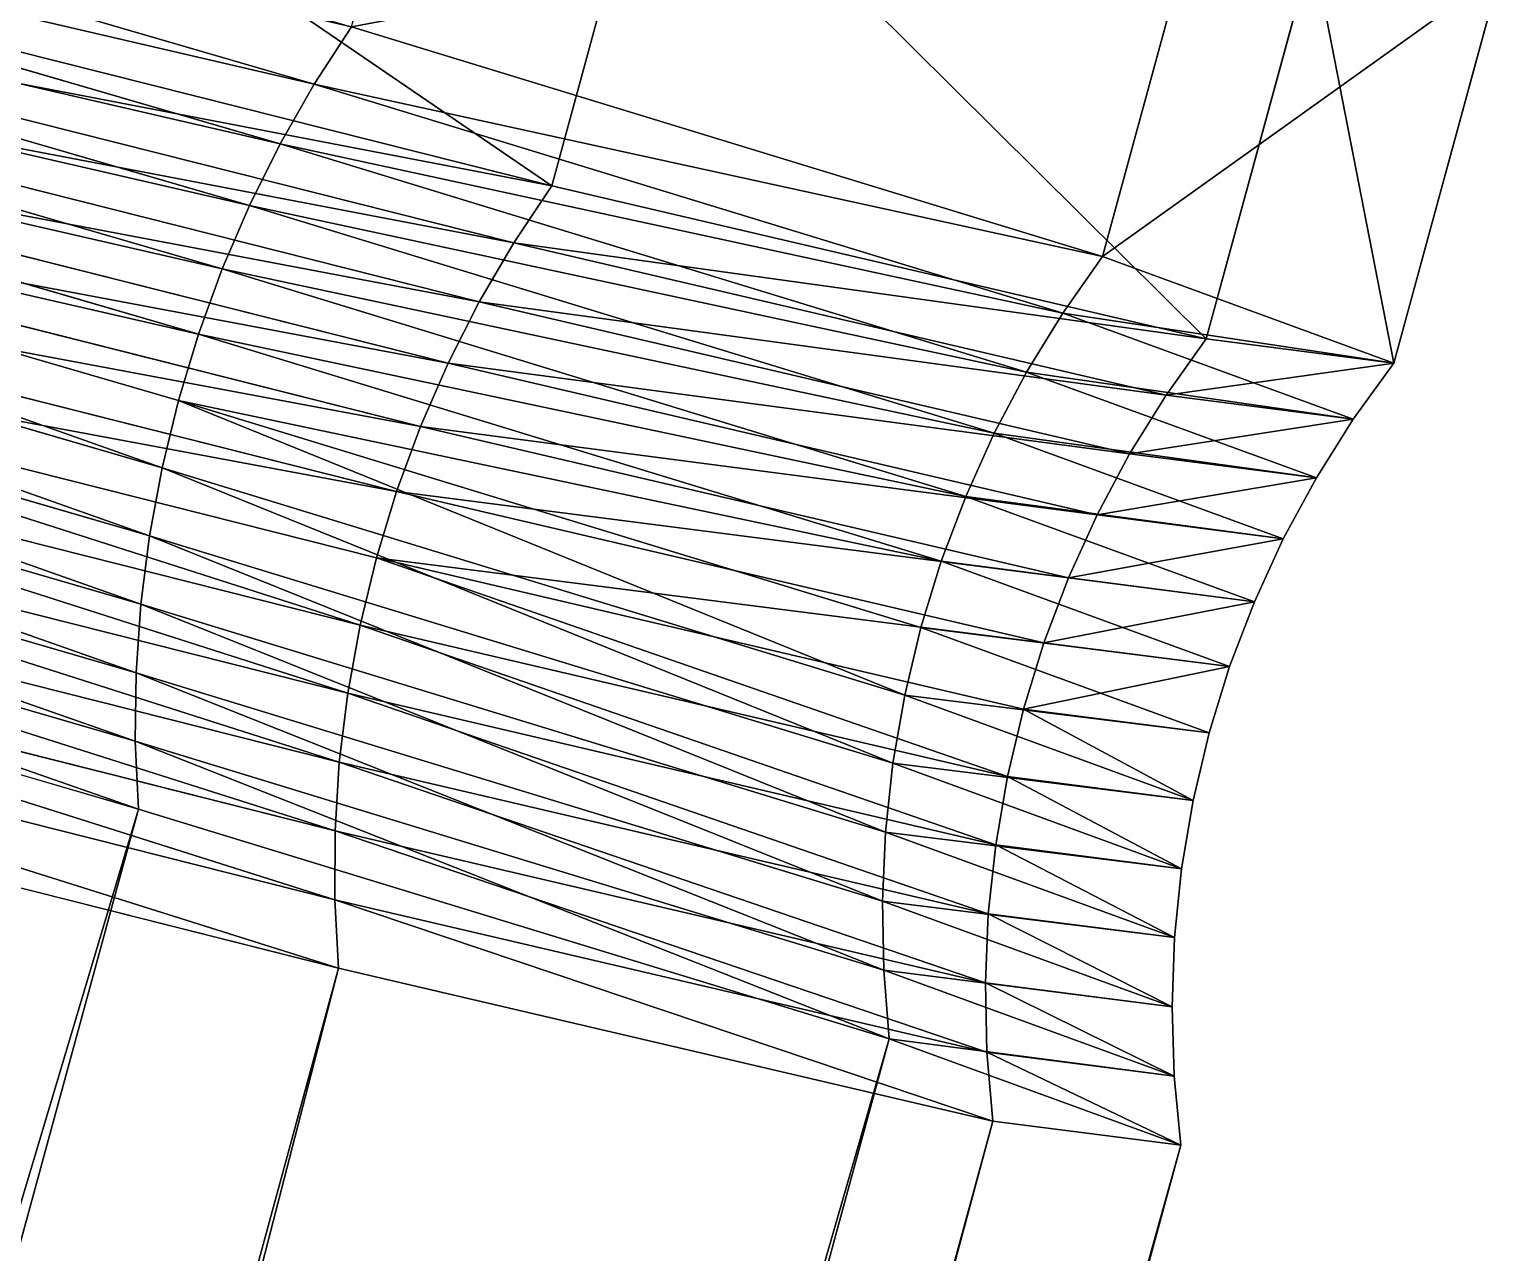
# Model space of a CAD drawing. Header units: millimetres. Extents: x 356.7 to 443, y 110.3 to 191.8.
# Drawn here: x 441.067 to 442.883, y 170.08 to 171.589 of the extents above; entities that cross this region are included whole.
import ezdxf

# ---------------------------------------------------------------- set-up
doc = ezdxf.new("R2010")
doc.units = ezdxf.units.MM

msp = doc.modelspace()

# ---------------------------------------------------------------- linework, layer by layer
at = {"extrusion": (0.263067, 0.964679, 0.013815)}
for p, q in [((441.419, 171.5214, 68.2466), (439.9933, 171.9361, 66.4359)), ((441.712, 171.3958, 77.2262), (441.8435, 171.8781, 77.2331)), ((441.377, 171.4479, 68.2586), (439.9553, 171.8614, 66.453)), ((442.3916, 171.3086, 70.372), (442.5231, 171.791, 70.3789)), ((441.3391, 171.3718, 68.2678), (439.9204, 171.7844, 66.4661)), ((440.3838, 171.7306, 79.1351), (441.712, 171.3958, 77.2262)), ((441.3054, 171.2934, 68.274), (439.889, 171.7054, 66.4752)), ((442.5195, 171.2071, 75.0279), (442.651, 171.6894, 75.0348)), ((440.3416, 171.6596, 79.1132), (441.6653, 171.3258, 77.2108)), ((442.7513, 171.1773, 72.6901), (442.8828, 171.6597, 72.697)), ((441.2761, 171.2131, 68.2772), (439.861, 171.6247, 66.4801)), ((440.3025, 171.5857, 79.0951), (441.6226, 171.2529, 77.1979)), ((441.419, 171.5214, 68.2466), (441.4649, 171.592, 68.2317)), ((442.3916, 171.3086, 70.372), (441.4649, 171.592, 68.2317)), ((441.2513, 171.1313, 68.2776), (439.8366, 171.5428, 66.481)), ((441.377, 171.4479, 68.2586), (441.419, 171.5214, 68.2466)), ((442.3426, 171.239, 70.3797), (441.419, 171.5214, 68.2466)), ((440.2669, 171.5093, 79.0806), (441.5841, 171.1772, 77.1875)), ((441.2311, 171.0482, 68.2749), (439.816, 171.4598, 66.4778)), ((441.3391, 171.3718, 68.2678), (441.377, 171.4479, 68.2586)), ((442.298, 171.1662, 70.3858), (441.377, 171.4479, 68.2586)), ((440.2349, 171.4307, 79.0698), (441.55, 171.0991, 77.1797)), ((441.6653, 171.3258, 77.2108), (441.712, 171.3958, 77.2262)), ((441.712, 171.3958, 77.2262), (442.5195, 171.2071, 75.0279)), ((441.2156, 170.9643, 68.2693), (439.7992, 171.3763, 66.4704)), ((441.3054, 171.2934, 68.274), (441.3391, 171.3718, 68.2678)), ((442.258, 171.0908, 70.3903), (441.3391, 171.3718, 68.2678)), ((440.2066, 171.3503, 79.0629), (441.5204, 171.0191, 77.1746)), ((441.6226, 171.2529, 77.1979), (441.6653, 171.3258, 77.2108)), ((441.6653, 171.3258, 77.2108), (442.47, 171.1378, 75.0199)), ((442.3426, 171.239, 70.3797), (442.3916, 171.3086, 70.372)), ((442.7513, 171.1773, 72.6901), (442.3916, 171.3086, 70.372)), ((441.2049, 170.8799, 68.2607), (439.7863, 171.2925, 66.4591)), ((441.2761, 171.2131, 68.2772), (441.3054, 171.2934, 68.274)), ((442.2229, 171.0128, 70.3932), (441.3054, 171.2934, 68.274)), ((440.1822, 171.2684, 79.0598), (441.4956, 170.9373, 77.1721)), ((441.5841, 171.1772, 77.1875), (441.6226, 171.2529, 77.1979)), ((441.6226, 171.2529, 77.1979), (442.4251, 171.0653, 75.0131)), ((442.298, 171.1662, 70.3858), (442.3426, 171.239, 70.3797)), ((442.7011, 171.1081, 72.69), (442.3426, 171.239, 70.3797)), ((441.1991, 170.7953, 68.2493), (439.7773, 171.2089, 66.4437)), ((441.2513, 171.1313, 68.2776), (441.2761, 171.2131, 68.2772)), ((442.1927, 170.9328, 70.3945), (441.2761, 171.2131, 68.2772)), ((442.47, 171.1378, 75.0199), (442.5195, 171.2071, 75.0279)), ((442.5195, 171.2071, 75.0279), (442.7513, 171.1773, 72.6901)), ((440.1617, 171.1854, 79.0605), (441.4755, 170.8541, 77.1722)), ((441.55, 171.0991, 77.1797), (441.5841, 171.1772, 77.1875)), ((441.5841, 171.1772, 77.1875), (442.3849, 170.99, 75.0075)), ((442.7011, 171.1081, 72.69), (442.7513, 171.1773, 72.6901)), ((442.258, 171.0908, 70.3903), (442.298, 171.1662, 70.3858)), ((442.6555, 171.0358, 72.6896), (442.298, 171.1662, 70.3858)), ((441.2311, 171.0482, 68.2749), (441.2513, 171.1313, 68.2776)), ((442.1676, 170.8511, 70.3941), (441.2513, 171.1313, 68.2776)), ((442.4251, 171.0653, 75.0131), (442.47, 171.1378, 75.0199)), ((442.47, 171.1378, 75.0199), (442.7011, 171.1081, 72.69)), ((441.198, 170.711, 68.235), (439.7723, 171.1257, 66.4243)), ((440.1452, 171.1016, 79.0651), (441.4602, 170.77, 77.175)), ((441.5204, 171.0191, 77.1746), (441.55, 171.0991, 77.1797)), ((441.55, 171.0991, 77.1797), (442.3495, 170.9123, 75.0032)), ((442.6555, 171.0358, 72.6896), (442.7011, 171.1081, 72.69)), ((442.2229, 171.0128, 70.3932), (442.258, 171.0908, 70.3903)), ((442.6147, 170.9606, 72.6891), (442.258, 171.0908, 70.3903)), ((442.3849, 170.99, 75.0075), (442.4251, 171.0653, 75.0131)), ((442.4251, 171.0653, 75.0131), (442.6555, 171.0358, 72.6896)), ((439.7714, 171.0434, 66.4011), (441.2019, 170.6273, 68.2179)), ((441.2156, 170.9643, 68.2693), (441.2311, 171.0482, 68.2749)), ((442.1477, 170.7679, 70.3921), (441.2311, 171.0482, 68.2749)), ((442.6147, 170.9606, 72.6891), (442.6555, 171.0358, 72.6896)), ((440.1328, 171.0174, 79.0735), (441.4499, 170.6853, 77.1805)), ((441.4956, 170.9373, 77.1721), (441.5204, 171.0191, 77.1746)), ((441.5204, 171.0191, 77.1746), (442.3192, 170.8324, 75.0001)), ((442.1927, 170.9328, 70.3945), (442.2229, 171.0128, 70.3932)), ((442.579, 170.8828, 72.6884), (442.2229, 171.0128, 70.3932)), ((442.3495, 170.9123, 75.0032), (442.3849, 170.99, 75.0075)), ((442.3849, 170.99, 75.0075), (442.6147, 170.9606, 72.6891)), ((441.2049, 170.8799, 68.2607), (441.2156, 170.9643, 68.2693)), ((442.1331, 170.6837, 70.3885), (441.2156, 170.9643, 68.2693)), ((442.579, 170.8828, 72.6884), (442.6147, 170.9606, 72.6891)), ((440.1246, 170.9331, 79.0857), (441.4446, 170.6003, 77.1885)), ((441.4755, 170.8541, 77.1722), (441.4956, 170.9373, 77.1721)), ((441.4956, 170.9373, 77.1721), (442.2941, 170.7506, 74.9982)), ((442.1676, 170.8511, 70.3941), (442.1927, 170.9328, 70.3945)), ((442.5485, 170.803, 72.6875), (442.1927, 170.9328, 70.3945)), ((442.3192, 170.8324, 75.0001), (442.3495, 170.9123, 75.0032)), ((442.3495, 170.9123, 75.0032), (442.579, 170.8828, 72.6884)), ((441.1991, 170.7953, 68.2493), (441.2049, 170.8799, 68.2607)), ((442.1239, 170.5989, 70.3833), (441.2049, 170.8799, 68.2607)), ((442.5485, 170.803, 72.6875), (442.579, 170.8828, 72.6884)), ((440.1206, 170.8492, 79.1016), (441.4443, 170.5155, 77.1992)), ((441.4602, 170.77, 77.175), (441.4755, 170.8541, 77.1722)), ((441.4755, 170.8541, 77.1722), (442.2743, 170.6675, 74.9977)), ((442.1477, 170.7679, 70.3921), (442.1676, 170.8511, 70.3941)), ((442.5233, 170.7212, 72.6864), (442.1676, 170.8511, 70.3941)), ((442.2941, 170.7506, 74.9982), (442.3192, 170.8324, 75.0001)), ((442.3192, 170.8324, 75.0001), (442.5485, 170.803, 72.6875)), ((441.198, 170.711, 68.235), (441.1991, 170.7953, 68.2493)), ((442.12, 170.5137, 70.3765), (441.1991, 170.7953, 68.2493)), ((442.5233, 170.7212, 72.6864), (442.5485, 170.803, 72.6875)), ((441.4499, 170.6853, 77.1805), (441.4602, 170.77, 77.175)), ((441.4602, 170.77, 77.175), (442.2598, 170.5832, 74.9984)), ((441.4489, 170.4311, 77.2124), (440.1208, 170.766, 79.1212)), ((442.1331, 170.6837, 70.3885), (442.1477, 170.7679, 70.3921)), ((442.5036, 170.638, 72.6851), (442.1477, 170.7679, 70.3921)), ((442.2743, 170.6675, 74.9977), (442.2941, 170.7506, 74.9982)), ((442.2941, 170.7506, 74.9982), (442.5233, 170.7212, 72.6864)), ((442.5036, 170.638, 72.6851), (442.5233, 170.7212, 72.6864)), ((442.1216, 170.4286, 70.3681), (441.198, 170.711, 68.235)), ((441.2019, 170.6273, 68.2179), (441.198, 170.711, 68.235)), ((441.4446, 170.6003, 77.1885), (441.4499, 170.6853, 77.1805)), ((441.4499, 170.6853, 77.1805), (442.2507, 170.4982, 75.0005)), ((442.1239, 170.5989, 70.3833), (442.1331, 170.6837, 70.3885)), ((442.4893, 170.5537, 72.6837), (442.1331, 170.6837, 70.3885)), ((442.2598, 170.5832, 74.9984), (442.2743, 170.6675, 74.9977)), ((442.2743, 170.6675, 74.9977), (442.5036, 170.638, 72.6851)), ((424.8917, 110.8172, 67.3614), (441.2019, 170.6273, 68.2179)), ((441.2019, 170.6273, 68.2179), (442.1285, 170.3439, 70.3582)), ((442.4893, 170.5537, 72.6837), (442.5036, 170.638, 72.6851)), ((441.4443, 170.5155, 77.1992), (441.4446, 170.6003, 77.1885)), ((441.4446, 170.6003, 77.1885), (442.2471, 170.4128, 75.0038)), ((442.12, 170.5137, 70.3765), (442.1239, 170.5989, 70.3833)), ((442.4806, 170.4687, 72.6821), (442.1239, 170.5989, 70.3833)), ((442.2507, 170.4982, 75.0005), (442.2598, 170.5832, 74.9984)), ((442.2598, 170.5832, 74.9984), (442.4893, 170.5537, 72.6837)), ((442.4806, 170.4687, 72.6821), (442.4893, 170.5537, 72.6837)), ((441.4489, 170.4311, 77.2124), (441.4443, 170.5155, 77.1992)), ((441.4443, 170.5155, 77.1992), (442.249, 170.3274, 75.0083)), ((442.4775, 170.3832, 72.6803), (442.12, 170.5137, 70.3765)), ((442.1216, 170.4286, 70.3681), (442.12, 170.5137, 70.3765)), ((442.2471, 170.4128, 75.0038), (442.2507, 170.4982, 75.0005)), ((442.2507, 170.4982, 75.0005), (442.4806, 170.4687, 72.6821)), ((442.4775, 170.3832, 72.6803), (442.4806, 170.4687, 72.6821)), ((425.1388, 110.621, 76.3558), (441.4489, 170.4311, 77.2124)), ((442.2564, 170.2424, 75.0141), (441.4489, 170.4311, 77.2124)), ((442.4801, 170.2978, 72.6784), (442.1216, 170.4286, 70.3681)), ((442.1285, 170.3439, 70.3582), (442.1216, 170.4286, 70.3681)), ((442.249, 170.3274, 75.0083), (442.2471, 170.4128, 75.0038)), ((442.2471, 170.4128, 75.0038), (442.4775, 170.3832, 72.6803)), ((442.4801, 170.2978, 72.6784), (442.4775, 170.3832, 72.6803)), ((425.8184, 110.5339, 69.5017), (442.1285, 170.3439, 70.3582)), ((442.1285, 170.3439, 70.3582), (442.4882, 170.2126, 72.6763)), ((442.2564, 170.2424, 75.0141), (442.249, 170.3274, 75.0083)), ((442.249, 170.3274, 75.0083), (442.4801, 170.2978, 72.6784)), ((442.4882, 170.2126, 72.6763), (442.4801, 170.2978, 72.6784)), ((425.9462, 110.4323, 74.1576), (442.2564, 170.2424, 75.0141)), ((442.4882, 170.2126, 72.6763), (442.2564, 170.2424, 75.0141)), ((426.1781, 110.4026, 71.8197), (442.4882, 170.2126, 72.6763))]:
    msp.add_line(p, q, dxfattribs=at)

# ---------------------------------------------------------------- meshes
at = {"color": 160, "true_color": 0x3232ff}
mesh = msp.add_polyface(dxfattribs=at)
corners = [(441.712, 171.3958, 77.2262), (440.5154, 172.213, 79.142), (440.3838, 171.7306, 79.1351), (441.8435, 171.8781, 77.2331)]
mesh.append_faces([[corners[k] for k in face] for face in [(0, 1, 2), (1, 0, 3)]], dxfattribs={"vtx0": -1, "color": 160})
mesh = msp.add_polyface(dxfattribs=at)
corners = [(441.4649, 171.592, 68.2317), (442.5231, 171.791, 70.3789), (442.3916, 171.3086, 70.372), (441.5965, 172.0743, 68.2386)]
mesh.append_faces([[corners[k] for k in face] for face in [(0, 1, 2), (1, 0, 3)]], dxfattribs={"vtx0": -1, "color": 160})
mesh = msp.add_polyface(dxfattribs=at)
corners = [(439.9933, 171.9361, 66.4359), (441.4649, 171.592, 68.2317), (441.419, 171.5214, 68.2466), (440.0344, 172.0081, 66.415)]
mesh.append_faces([[corners[k] for k in face] for face in [(0, 1, 2), (1, 0, 3)]], dxfattribs={"vtx0": -1, "color": 160})
mesh = msp.add_polyface(dxfattribs=at)
corners = [(439.9553, 171.8614, 66.453), (441.419, 171.5214, 68.2466), (441.377, 171.4479, 68.2586), (439.9933, 171.9361, 66.4359)]
mesh.append_faces([[corners[k] for k in face] for face in [(0, 1, 2), (1, 0, 3)]], dxfattribs={"vtx0": -1, "color": 160})
mesh = msp.add_polyface(dxfattribs=at)
corners = [(442.5195, 171.2071, 75.0279), (441.8435, 171.8781, 77.2331), (441.712, 171.3958, 77.2262), (442.651, 171.6894, 75.0348)]
mesh.append_faces([[corners[k] for k in face] for face in [(0, 1, 2), (1, 0, 3)]], dxfattribs={"vtx0": -1, "color": 160})
mesh = msp.add_polyface(dxfattribs=at)
corners = [(439.9204, 171.7844, 66.4661), (441.377, 171.4479, 68.2586), (441.3391, 171.3718, 68.2678), (439.9553, 171.8614, 66.453)]
mesh.append_faces([[corners[k] for k in face] for face in [(0, 1, 2), (1, 0, 3)]], dxfattribs={"vtx0": -1, "color": 160})
mesh = msp.add_polyface(dxfattribs=at)
corners = [(442.3916, 171.3086, 70.372), (442.8828, 171.6597, 72.697), (442.7513, 171.1773, 72.6901), (442.5231, 171.791, 70.3789)]
mesh.append_faces([[corners[k] for k in face] for face in [(0, 1, 2), (1, 0, 3)]], dxfattribs={"vtx0": -1, "color": 160})
mesh = msp.add_polyface(dxfattribs=at)
corners = [(439.889, 171.7054, 66.4752), (441.3391, 171.3718, 68.2678), (441.3054, 171.2934, 68.274), (439.9204, 171.7844, 66.4661)]
mesh.append_faces([[corners[k] for k in face] for face in [(0, 1, 2), (1, 0, 3)]], dxfattribs={"vtx0": -1, "color": 160})
mesh = msp.add_polyface(dxfattribs=at)
corners = [(440.3416, 171.6596, 79.1132), (441.712, 171.3958, 77.2262), (440.3838, 171.7306, 79.1351), (441.6653, 171.3258, 77.2108)]
mesh.append_faces([[corners[k] for k in face] for face in [(0, 1, 2), (1, 0, 3)]], dxfattribs={"vtx0": -1, "color": 160})
mesh = msp.add_polyface(dxfattribs=at)
corners = [(439.861, 171.6247, 66.4801), (441.3054, 171.2934, 68.274), (441.2761, 171.2131, 68.2772), (439.889, 171.7054, 66.4752)]
mesh.append_faces([[corners[k] for k in face] for face in [(0, 1, 2), (1, 0, 3)]], dxfattribs={"vtx0": -1, "color": 160})
mesh = msp.add_polyface(dxfattribs=at)
corners = [(442.7513, 171.1773, 72.6901), (442.651, 171.6894, 75.0348), (442.5195, 171.2071, 75.0279), (442.8828, 171.6597, 72.697)]
mesh.append_faces([[corners[k] for k in face] for face in [(0, 1, 2), (1, 0, 3)]], dxfattribs={"vtx0": -1, "color": 160})
mesh = msp.add_polyface(dxfattribs=at)
corners = [(440.3025, 171.5857, 79.0951), (441.6653, 171.3258, 77.2108), (440.3416, 171.6596, 79.1132), (441.6226, 171.2529, 77.1979)]
mesh.append_faces([[corners[k] for k in face] for face in [(0, 1, 2), (1, 0, 3)]], dxfattribs={"vtx0": -1, "color": 160})
mesh = msp.add_polyface(dxfattribs=at)
corners = [(439.8366, 171.5428, 66.481), (441.2761, 171.2131, 68.2772), (441.2513, 171.1313, 68.2776), (439.861, 171.6247, 66.4801)]
mesh.append_faces([[corners[k] for k in face] for face in [(0, 1, 2), (1, 0, 3)]], dxfattribs={"vtx0": -1, "color": 160})
mesh = msp.add_polyface(dxfattribs=at)
corners = [(440.2669, 171.5093, 79.0806), (441.6226, 171.2529, 77.1979), (440.3025, 171.5857, 79.0951), (441.5841, 171.1772, 77.1875)]
mesh.append_faces([[corners[k] for k in face] for face in [(0, 1, 2), (1, 0, 3)]], dxfattribs={"vtx0": -1, "color": 160})
mesh = msp.add_polyface(dxfattribs=at)
corners = [(441.419, 171.5214, 68.2466), (442.3916, 171.3086, 70.372), (442.3426, 171.239, 70.3797), (441.4649, 171.592, 68.2317)]
mesh.append_faces([[corners[k] for k in face] for face in [(0, 1, 2), (1, 0, 3)]], dxfattribs={"vtx0": -1, "color": 160})
mesh = msp.add_polyface(dxfattribs=at)
corners = [(441.2311, 171.0482, 68.2749), (439.8366, 171.5428, 66.481), (441.2513, 171.1313, 68.2776), (439.816, 171.4598, 66.4778)]
mesh.append_faces([[corners[k] for k in face] for face in [(0, 1, 2), (1, 0, 3)]], dxfattribs={"vtx0": -1, "color": 160})
mesh = msp.add_polyface(dxfattribs=at)
corners = [(441.377, 171.4479, 68.2586), (442.3426, 171.239, 70.3797), (442.298, 171.1662, 70.3858), (441.419, 171.5214, 68.2466)]
mesh.append_faces([[corners[k] for k in face] for face in [(0, 1, 2), (1, 0, 3)]], dxfattribs={"vtx0": -1, "color": 160})
mesh = msp.add_polyface(dxfattribs=at)
corners = [(440.2349, 171.4307, 79.0698), (441.5841, 171.1772, 77.1875), (440.2669, 171.5093, 79.0806), (441.55, 171.0991, 77.1797)]
mesh.append_faces([[corners[k] for k in face] for face in [(0, 1, 2), (1, 0, 3)]], dxfattribs={"vtx0": -1, "color": 160})
mesh = msp.add_polyface(dxfattribs=at)
corners = [(441.2156, 170.9643, 68.2693), (439.816, 171.4598, 66.4778), (441.2311, 171.0482, 68.2749), (439.7992, 171.3763, 66.4704)]
mesh.append_faces([[corners[k] for k in face] for face in [(0, 1, 2), (1, 0, 3)]], dxfattribs={"vtx0": -1, "color": 160})
mesh = msp.add_polyface(dxfattribs=at)
corners = [(441.3391, 171.3718, 68.2678), (442.298, 171.1662, 70.3858), (442.258, 171.0908, 70.3903), (441.377, 171.4479, 68.2586)]
mesh.append_faces([[corners[k] for k in face] for face in [(0, 1, 2), (1, 0, 3)]], dxfattribs={"vtx0": -1, "color": 160})
mesh = msp.add_polyface(dxfattribs=at)
corners = [(440.2066, 171.3503, 79.0629), (441.55, 171.0991, 77.1797), (440.2349, 171.4307, 79.0698), (441.5204, 171.0191, 77.1746)]
mesh.append_faces([[corners[k] for k in face] for face in [(0, 1, 2), (1, 0, 3)]], dxfattribs={"vtx0": -1, "color": 160})
mesh = msp.add_polyface(dxfattribs=at)
corners = [(441.6653, 171.3258, 77.2108), (442.5195, 171.2071, 75.0279), (441.712, 171.3958, 77.2262), (442.47, 171.1378, 75.0199)]
mesh.append_faces([[corners[k] for k in face] for face in [(0, 1, 2), (1, 0, 3)]], dxfattribs={"vtx0": -1, "color": 160})
mesh = msp.add_polyface(dxfattribs=at)
corners = [(441.2049, 170.8799, 68.2607), (439.7992, 171.3763, 66.4704), (441.2156, 170.9643, 68.2693), (439.7863, 171.2925, 66.4591)]
mesh.append_faces([[corners[k] for k in face] for face in [(0, 1, 2), (1, 0, 3)]], dxfattribs={"vtx0": -1, "color": 160})
mesh = msp.add_polyface(dxfattribs=at)
corners = [(441.3054, 171.2934, 68.274), (442.258, 171.0908, 70.3903), (442.2229, 171.0128, 70.3932), (441.3391, 171.3718, 68.2678)]
mesh.append_faces([[corners[k] for k in face] for face in [(0, 1, 2), (1, 0, 3)]], dxfattribs={"vtx0": -1, "color": 160})
mesh = msp.add_polyface(dxfattribs=at)
corners = [(440.1822, 171.2684, 79.0598), (441.5204, 171.0191, 77.1746), (440.2066, 171.3503, 79.0629), (441.4956, 170.9373, 77.1721)]
mesh.append_faces([[corners[k] for k in face] for face in [(0, 1, 2), (1, 0, 3)]], dxfattribs={"vtx0": -1, "color": 160})
mesh = msp.add_polyface(dxfattribs=at)
corners = [(441.6226, 171.2529, 77.1979), (442.47, 171.1378, 75.0199), (441.6653, 171.3258, 77.2108), (442.4251, 171.0653, 75.0131)]
mesh.append_faces([[corners[k] for k in face] for face in [(0, 1, 2), (1, 0, 3)]], dxfattribs={"vtx0": -1, "color": 160})
mesh = msp.add_polyface(dxfattribs=at)
corners = [(442.3426, 171.239, 70.3797), (442.7513, 171.1773, 72.6901), (442.7011, 171.1081, 72.69), (442.3916, 171.3086, 70.372)]
mesh.append_faces([[corners[k] for k in face] for face in [(0, 1, 2), (1, 0, 3)]], dxfattribs={"vtx0": -1, "color": 160})
mesh = msp.add_polyface(dxfattribs=at)
corners = [(441.1991, 170.7953, 68.2493), (439.7863, 171.2925, 66.4591), (441.2049, 170.8799, 68.2607), (439.7773, 171.2089, 66.4437)]
mesh.append_faces([[corners[k] for k in face] for face in [(0, 1, 2), (1, 0, 3)]], dxfattribs={"vtx0": -1, "color": 160})
mesh = msp.add_polyface(dxfattribs=at)
corners = [(441.2761, 171.2131, 68.2772), (442.2229, 171.0128, 70.3932), (442.1927, 170.9328, 70.3945), (441.3054, 171.2934, 68.274)]
mesh.append_faces([[corners[k] for k in face] for face in [(0, 1, 2), (1, 0, 3)]], dxfattribs={"vtx0": -1, "color": 160})
mesh = msp.add_polyface(dxfattribs=at)
corners = [(441.4755, 170.8541, 77.1722), (440.1822, 171.2684, 79.0598), (440.1617, 171.1854, 79.0605), (441.4956, 170.9373, 77.1721)]
mesh.append_faces([[corners[k] for k in face] for face in [(0, 1, 2), (1, 0, 3)]], dxfattribs={"vtx0": -1, "color": 160})
mesh = msp.add_polyface(dxfattribs=at)
corners = [(441.5841, 171.1772, 77.1875), (442.4251, 171.0653, 75.0131), (441.6226, 171.2529, 77.1979), (442.3849, 170.99, 75.0075)]
mesh.append_faces([[corners[k] for k in face] for face in [(0, 1, 2), (1, 0, 3)]], dxfattribs={"vtx0": -1, "color": 160})
mesh = msp.add_polyface(dxfattribs=at)
corners = [(442.298, 171.1662, 70.3858), (442.7011, 171.1081, 72.69), (442.6555, 171.0358, 72.6896), (442.3426, 171.239, 70.3797)]
mesh.append_faces([[corners[k] for k in face] for face in [(0, 1, 2), (1, 0, 3)]], dxfattribs={"vtx0": -1, "color": 160})
mesh = msp.add_polyface(dxfattribs=at)
corners = [(441.198, 170.711, 68.235), (439.7773, 171.2089, 66.4437), (441.1991, 170.7953, 68.2493), (439.7723, 171.1257, 66.4243)]
mesh.append_faces([[corners[k] for k in face] for face in [(0, 1, 2), (1, 0, 3)]], dxfattribs={"vtx0": -1, "color": 160})
mesh = msp.add_polyface(dxfattribs=at)
corners = [(441.2513, 171.1313, 68.2776), (442.1927, 170.9328, 70.3945), (442.1676, 170.8511, 70.3941), (441.2761, 171.2131, 68.2772)]
mesh.append_faces([[corners[k] for k in face] for face in [(0, 1, 2), (1, 0, 3)]], dxfattribs={"vtx0": -1, "color": 160})
mesh = msp.add_polyface(dxfattribs=at)
corners = [(442.47, 171.1378, 75.0199), (442.7513, 171.1773, 72.6901), (442.5195, 171.2071, 75.0279), (442.7011, 171.1081, 72.69)]
mesh.append_faces([[corners[k] for k in face] for face in [(0, 1, 2), (1, 0, 3)]], dxfattribs={"vtx0": -1, "color": 160})
mesh = msp.add_polyface(dxfattribs=at)
corners = [(441.4602, 170.77, 77.175), (440.1617, 171.1854, 79.0605), (440.1452, 171.1016, 79.0651), (441.4755, 170.8541, 77.1722)]
mesh.append_faces([[corners[k] for k in face] for face in [(0, 1, 2), (1, 0, 3)]], dxfattribs={"vtx0": -1, "color": 160})
mesh = msp.add_polyface(dxfattribs=at)
corners = [(441.55, 171.0991, 77.1797), (442.3849, 170.99, 75.0075), (441.5841, 171.1772, 77.1875), (442.3495, 170.9123, 75.0032)]
mesh.append_faces([[corners[k] for k in face] for face in [(0, 1, 2), (1, 0, 3)]], dxfattribs={"vtx0": -1, "color": 160})
mesh = msp.add_polyface(dxfattribs=at)
corners = [(442.258, 171.0908, 70.3903), (442.6555, 171.0358, 72.6896), (442.6147, 170.9606, 72.6891), (442.298, 171.1662, 70.3858)]
mesh.append_faces([[corners[k] for k in face] for face in [(0, 1, 2), (1, 0, 3)]], dxfattribs={"vtx0": -1, "color": 160})
mesh = msp.add_polyface(dxfattribs=at)
corners = [(442.1477, 170.7679, 70.3921), (441.2513, 171.1313, 68.2776), (442.1676, 170.8511, 70.3941), (441.2311, 171.0482, 68.2749)]
mesh.append_faces([[corners[k] for k in face] for face in [(0, 1, 2), (1, 0, 3)]], dxfattribs={"vtx0": -1, "color": 160})
mesh = msp.add_polyface(dxfattribs=at)
corners = [(442.4251, 171.0653, 75.0131), (442.7011, 171.1081, 72.69), (442.47, 171.1378, 75.0199), (442.6555, 171.0358, 72.6896)]
mesh.append_faces([[corners[k] for k in face] for face in [(0, 1, 2), (1, 0, 3)]], dxfattribs={"vtx0": -1, "color": 160})
mesh = msp.add_polyface(dxfattribs=at)
corners = [(441.2019, 170.6273, 68.2179), (439.7723, 171.1257, 66.4243), (441.198, 170.711, 68.235), (439.7714, 171.0434, 66.4011)]
mesh.append_faces([[corners[k] for k in face] for face in [(0, 1, 2), (1, 0, 3)]], dxfattribs={"vtx0": -1, "color": 160})
mesh = msp.add_polyface(dxfattribs=at)
corners = [(441.4499, 170.6853, 77.1805), (440.1452, 171.1016, 79.0651), (440.1328, 171.0174, 79.0735), (441.4602, 170.77, 77.175)]
mesh.append_faces([[corners[k] for k in face] for face in [(0, 1, 2), (1, 0, 3)]], dxfattribs={"vtx0": -1, "color": 160})
mesh = msp.add_polyface(dxfattribs=at)
corners = [(441.5204, 171.0191, 77.1746), (442.3495, 170.9123, 75.0032), (441.55, 171.0991, 77.1797), (442.3192, 170.8324, 75.0001)]
mesh.append_faces([[corners[k] for k in face] for face in [(0, 1, 2), (1, 0, 3)]], dxfattribs={"vtx0": -1, "color": 160})
mesh = msp.add_polyface(dxfattribs=at)
corners = [(442.2229, 171.0128, 70.3932), (442.6147, 170.9606, 72.6891), (442.579, 170.8828, 72.6884), (442.258, 171.0908, 70.3903)]
mesh.append_faces([[corners[k] for k in face] for face in [(0, 1, 2), (1, 0, 3)]], dxfattribs={"vtx0": -1, "color": 160})
mesh = msp.add_polyface(dxfattribs=at)
corners = [(442.3849, 170.99, 75.0075), (442.6555, 171.0358, 72.6896), (442.4251, 171.0653, 75.0131), (442.6147, 170.9606, 72.6891)]
mesh.append_faces([[corners[k] for k in face] for face in [(0, 1, 2), (1, 0, 3)]], dxfattribs={"vtx0": -1, "color": 160})
mesh = msp.add_polyface(dxfattribs=at)
corners = [(423.4612, 111.2333, 65.5446), (441.2019, 170.6273, 68.2179), (424.8917, 110.8172, 67.3614), (439.7714, 171.0434, 66.4011)]
mesh.append_faces([[corners[k] for k in face] for face in [(0, 1, 2), (1, 0, 3)]], dxfattribs={"vtx0": -1, "color": 160})
mesh = msp.add_polyface(dxfattribs=at)
corners = [(442.1331, 170.6837, 70.3885), (441.2311, 171.0482, 68.2749), (442.1477, 170.7679, 70.3921), (441.2156, 170.9643, 68.2693)]
mesh.append_faces([[corners[k] for k in face] for face in [(0, 1, 2), (1, 0, 3)]], dxfattribs={"vtx0": -1, "color": 160})
mesh = msp.add_polyface(dxfattribs=at)
corners = [(441.4446, 170.6003, 77.1885), (440.1328, 171.0174, 79.0735), (440.1246, 170.9331, 79.0857), (441.4499, 170.6853, 77.1805)]
mesh.append_faces([[corners[k] for k in face] for face in [(0, 1, 2), (1, 0, 3)]], dxfattribs={"vtx0": -1, "color": 160})
mesh = msp.add_polyface(dxfattribs=at)
corners = [(441.4956, 170.9373, 77.1721), (442.3192, 170.8324, 75.0001), (441.5204, 171.0191, 77.1746), (442.2941, 170.7506, 74.9982)]
mesh.append_faces([[corners[k] for k in face] for face in [(0, 1, 2), (1, 0, 3)]], dxfattribs={"vtx0": -1, "color": 160})
mesh = msp.add_polyface(dxfattribs=at)
corners = [(442.1927, 170.9328, 70.3945), (442.579, 170.8828, 72.6884), (442.5485, 170.803, 72.6875), (442.2229, 171.0128, 70.3932)]
mesh.append_faces([[corners[k] for k in face] for face in [(0, 1, 2), (1, 0, 3)]], dxfattribs={"vtx0": -1, "color": 160})
mesh = msp.add_polyface(dxfattribs=at)
corners = [(442.3495, 170.9123, 75.0032), (442.6147, 170.9606, 72.6891), (442.3849, 170.99, 75.0075), (442.579, 170.8828, 72.6884)]
mesh.append_faces([[corners[k] for k in face] for face in [(0, 1, 2), (1, 0, 3)]], dxfattribs={"vtx0": -1, "color": 160})
mesh = msp.add_polyface(dxfattribs=at)
corners = [(442.1239, 170.5989, 70.3833), (441.2156, 170.9643, 68.2693), (442.1331, 170.6837, 70.3885), (441.2049, 170.8799, 68.2607)]
mesh.append_faces([[corners[k] for k in face] for face in [(0, 1, 2), (1, 0, 3)]], dxfattribs={"vtx0": -1, "color": 160})
mesh = msp.add_polyface(dxfattribs=at)
corners = [(441.4443, 170.5155, 77.1992), (440.1246, 170.9331, 79.0857), (440.1206, 170.8492, 79.1016), (441.4446, 170.6003, 77.1885)]
mesh.append_faces([[corners[k] for k in face] for face in [(0, 1, 2), (1, 0, 3)]], dxfattribs={"vtx0": -1, "color": 160})
mesh = msp.add_polyface(dxfattribs=at)
corners = [(442.2743, 170.6675, 74.9977), (441.4956, 170.9373, 77.1721), (441.4755, 170.8541, 77.1722), (442.2941, 170.7506, 74.9982)]
mesh.append_faces([[corners[k] for k in face] for face in [(0, 1, 2), (1, 0, 3)]], dxfattribs={"vtx0": -1, "color": 160})
mesh = msp.add_polyface(dxfattribs=at)
corners = [(442.1676, 170.8511, 70.3941), (442.5485, 170.803, 72.6875), (442.5233, 170.7212, 72.6864), (442.1927, 170.9328, 70.3945)]
mesh.append_faces([[corners[k] for k in face] for face in [(0, 1, 2), (1, 0, 3)]], dxfattribs={"vtx0": -1, "color": 160})
mesh = msp.add_polyface(dxfattribs=at)
corners = [(442.3192, 170.8324, 75.0001), (442.579, 170.8828, 72.6884), (442.3495, 170.9123, 75.0032), (442.5485, 170.803, 72.6875)]
mesh.append_faces([[corners[k] for k in face] for face in [(0, 1, 2), (1, 0, 3)]], dxfattribs={"vtx0": -1, "color": 160})
mesh = msp.add_polyface(dxfattribs=at)
corners = [(442.12, 170.5137, 70.3765), (441.2049, 170.8799, 68.2607), (442.1239, 170.5989, 70.3833), (441.1991, 170.7953, 68.2493)]
mesh.append_faces([[corners[k] for k in face] for face in [(0, 1, 2), (1, 0, 3)]], dxfattribs={"vtx0": -1, "color": 160})
mesh = msp.add_polyface(dxfattribs=at)
corners = [(441.4489, 170.4311, 77.2124), (440.1206, 170.8492, 79.1016), (440.1208, 170.766, 79.1212), (441.4443, 170.5155, 77.1992)]
mesh.append_faces([[corners[k] for k in face] for face in [(0, 1, 2), (1, 0, 3)]], dxfattribs={"vtx0": -1, "color": 160})
mesh = msp.add_polyface(dxfattribs=at)
corners = [(442.2598, 170.5832, 74.9984), (441.4755, 170.8541, 77.1722), (441.4602, 170.77, 77.175), (442.2743, 170.6675, 74.9977)]
mesh.append_faces([[corners[k] for k in face] for face in [(0, 1, 2), (1, 0, 3)]], dxfattribs={"vtx0": -1, "color": 160})
mesh = msp.add_polyface(dxfattribs=at)
corners = [(442.1477, 170.7679, 70.3921), (442.5233, 170.7212, 72.6864), (442.5036, 170.638, 72.6851), (442.1676, 170.8511, 70.3941)]
mesh.append_faces([[corners[k] for k in face] for face in [(0, 1, 2), (1, 0, 3)]], dxfattribs={"vtx0": -1, "color": 160})
mesh = msp.add_polyface(dxfattribs=at)
corners = [(442.2941, 170.7506, 74.9982), (442.5485, 170.803, 72.6875), (442.3192, 170.8324, 75.0001), (442.5233, 170.7212, 72.6864)]
mesh.append_faces([[corners[k] for k in face] for face in [(0, 1, 2), (1, 0, 3)]], dxfattribs={"vtx0": -1, "color": 160})
mesh = msp.add_polyface(dxfattribs=at)
corners = [(442.1216, 170.4286, 70.3681), (441.1991, 170.7953, 68.2493), (442.12, 170.5137, 70.3765), (441.198, 170.711, 68.235)]
mesh.append_faces([[corners[k] for k in face] for face in [(0, 1, 2), (1, 0, 3)]], dxfattribs={"vtx0": -1, "color": 160})
mesh = msp.add_polyface(dxfattribs=at)
corners = [(442.2507, 170.4982, 75.0005), (441.4602, 170.77, 77.175), (441.4499, 170.6853, 77.1805), (442.2598, 170.5832, 74.9984)]
mesh.append_faces([[corners[k] for k in face] for face in [(0, 1, 2), (1, 0, 3)]], dxfattribs={"vtx0": -1, "color": 160})
mesh = msp.add_polyface(dxfattribs=at)
corners = [(425.1388, 110.621, 76.3558), (440.1208, 170.766, 79.1212), (423.8106, 110.9559, 78.2647), (441.4489, 170.4311, 77.2124)]
mesh.append_faces([[corners[k] for k in face] for face in [(0, 1, 2), (1, 0, 3)]], dxfattribs={"vtx0": -1, "color": 160})
mesh = msp.add_polyface(dxfattribs=at)
corners = [(442.1331, 170.6837, 70.3885), (442.5036, 170.638, 72.6851), (442.4893, 170.5537, 72.6837), (442.1477, 170.7679, 70.3921)]
mesh.append_faces([[corners[k] for k in face] for face in [(0, 1, 2), (1, 0, 3)]], dxfattribs={"vtx0": -1, "color": 160})
mesh = msp.add_polyface(dxfattribs=at)
corners = [(442.5036, 170.638, 72.6851), (442.2941, 170.7506, 74.9982), (442.2743, 170.6675, 74.9977), (442.5233, 170.7212, 72.6864)]
mesh.append_faces([[corners[k] for k in face] for face in [(0, 1, 2), (1, 0, 3)]], dxfattribs={"vtx0": -1, "color": 160})
mesh = msp.add_polyface(dxfattribs=at)
corners = [(442.1285, 170.3439, 70.3582), (441.198, 170.711, 68.235), (442.1216, 170.4286, 70.3681), (441.2019, 170.6273, 68.2179)]
mesh.append_faces([[corners[k] for k in face] for face in [(0, 1, 2), (1, 0, 3)]], dxfattribs={"vtx0": -1, "color": 160})
mesh = msp.add_polyface(dxfattribs=at)
corners = [(442.2471, 170.4128, 75.0038), (441.4499, 170.6853, 77.1805), (441.4446, 170.6003, 77.1885), (442.2507, 170.4982, 75.0005)]
mesh.append_faces([[corners[k] for k in face] for face in [(0, 1, 2), (1, 0, 3)]], dxfattribs={"vtx0": -1, "color": 160})
mesh = msp.add_polyface(dxfattribs=at)
corners = [(442.1239, 170.5989, 70.3833), (442.4893, 170.5537, 72.6837), (442.4806, 170.4687, 72.6821), (442.1331, 170.6837, 70.3885)]
mesh.append_faces([[corners[k] for k in face] for face in [(0, 1, 2), (1, 0, 3)]], dxfattribs={"vtx0": -1, "color": 160})
mesh = msp.add_polyface(dxfattribs=at)
corners = [(442.4893, 170.5537, 72.6837), (442.2743, 170.6675, 74.9977), (442.2598, 170.5832, 74.9984), (442.5036, 170.638, 72.6851)]
mesh.append_faces([[corners[k] for k in face] for face in [(0, 1, 2), (1, 0, 3)]], dxfattribs={"vtx0": -1, "color": 160})
mesh = msp.add_polyface(dxfattribs=at)
corners = [(424.8917, 110.8172, 67.3614), (442.1285, 170.3439, 70.3582), (425.8184, 110.5339, 69.5017), (441.2019, 170.6273, 68.2179)]
mesh.append_faces([[corners[k] for k in face] for face in [(0, 1, 2), (1, 0, 3)]], dxfattribs={"vtx0": -1, "color": 160})
mesh = msp.add_polyface(dxfattribs=at)
corners = [(442.249, 170.3274, 75.0083), (441.4446, 170.6003, 77.1885), (441.4443, 170.5155, 77.1992), (442.2471, 170.4128, 75.0038)]
mesh.append_faces([[corners[k] for k in face] for face in [(0, 1, 2), (1, 0, 3)]], dxfattribs={"vtx0": -1, "color": 160})
mesh = msp.add_polyface(dxfattribs=at)
corners = [(442.12, 170.5137, 70.3765), (442.4806, 170.4687, 72.6821), (442.4775, 170.3832, 72.6803), (442.1239, 170.5989, 70.3833)]
mesh.append_faces([[corners[k] for k in face] for face in [(0, 1, 2), (1, 0, 3)]], dxfattribs={"vtx0": -1, "color": 160})
mesh = msp.add_polyface(dxfattribs=at)
corners = [(442.4806, 170.4687, 72.6821), (442.2598, 170.5832, 74.9984), (442.2507, 170.4982, 75.0005), (442.4893, 170.5537, 72.6837)]
mesh.append_faces([[corners[k] for k in face] for face in [(0, 1, 2), (1, 0, 3)]], dxfattribs={"vtx0": -1, "color": 160})
mesh = msp.add_polyface(dxfattribs=at)
corners = [(442.2564, 170.2424, 75.0141), (441.4443, 170.5155, 77.1992), (441.4489, 170.4311, 77.2124), (442.249, 170.3274, 75.0083)]
mesh.append_faces([[corners[k] for k in face] for face in [(0, 1, 2), (1, 0, 3)]], dxfattribs={"vtx0": -1, "color": 160})
mesh = msp.add_polyface(dxfattribs=at)
corners = [(442.1216, 170.4286, 70.3681), (442.4775, 170.3832, 72.6803), (442.4801, 170.2978, 72.6784), (442.12, 170.5137, 70.3765)]
mesh.append_faces([[corners[k] for k in face] for face in [(0, 1, 2), (1, 0, 3)]], dxfattribs={"vtx0": -1, "color": 160})
mesh = msp.add_polyface(dxfattribs=at)
corners = [(442.4775, 170.3832, 72.6803), (442.2507, 170.4982, 75.0005), (442.2471, 170.4128, 75.0038), (442.4806, 170.4687, 72.6821)]
mesh.append_faces([[corners[k] for k in face] for face in [(0, 1, 2), (1, 0, 3)]], dxfattribs={"vtx0": -1, "color": 160})
mesh = msp.add_polyface(dxfattribs=at)
corners = [(425.9462, 110.4323, 74.1576), (441.4489, 170.4311, 77.2124), (425.1388, 110.621, 76.3558), (442.2564, 170.2424, 75.0141)]
mesh.append_faces([[corners[k] for k in face] for face in [(0, 1, 2), (1, 0, 3)]], dxfattribs={"vtx0": -1, "color": 160})
mesh = msp.add_polyface(dxfattribs=at)
corners = [(442.1285, 170.3439, 70.3582), (442.4801, 170.2978, 72.6784), (442.4882, 170.2126, 72.6763), (442.1216, 170.4286, 70.3681)]
mesh.append_faces([[corners[k] for k in face] for face in [(0, 1, 2), (1, 0, 3)]], dxfattribs={"vtx0": -1, "color": 160})
mesh = msp.add_polyface(dxfattribs=at)
corners = [(442.4801, 170.2978, 72.6784), (442.2471, 170.4128, 75.0038), (442.249, 170.3274, 75.0083), (442.4775, 170.3832, 72.6803)]
mesh.append_faces([[corners[k] for k in face] for face in [(0, 1, 2), (1, 0, 3)]], dxfattribs={"vtx0": -1, "color": 160})
mesh = msp.add_polyface(dxfattribs=at)
corners = [(425.8184, 110.5339, 69.5017), (442.4882, 170.2126, 72.6763), (426.1781, 110.4026, 71.8197), (442.1285, 170.3439, 70.3582)]
mesh.append_faces([[corners[k] for k in face] for face in [(0, 1, 2), (1, 0, 3)]], dxfattribs={"vtx0": -1, "color": 160})
mesh = msp.add_polyface(dxfattribs=at)
corners = [(442.4882, 170.2126, 72.6763), (442.249, 170.3274, 75.0083), (442.2564, 170.2424, 75.0141), (442.4801, 170.2978, 72.6784)]
mesh.append_faces([[corners[k] for k in face] for face in [(0, 1, 2), (1, 0, 3)]], dxfattribs={"vtx0": -1, "color": 160})
mesh = msp.add_polyface(dxfattribs=at)
corners = [(426.1781, 110.4026, 71.8197), (442.2564, 170.2424, 75.0141), (425.9462, 110.4323, 74.1576), (442.4882, 170.2126, 72.6763)]
mesh.append_faces([[corners[k] for k in face] for face in [(0, 1, 2), (1, 0, 3)]], dxfattribs={"vtx0": -1, "color": 160})

doc.saveas('drawing.dxf')
